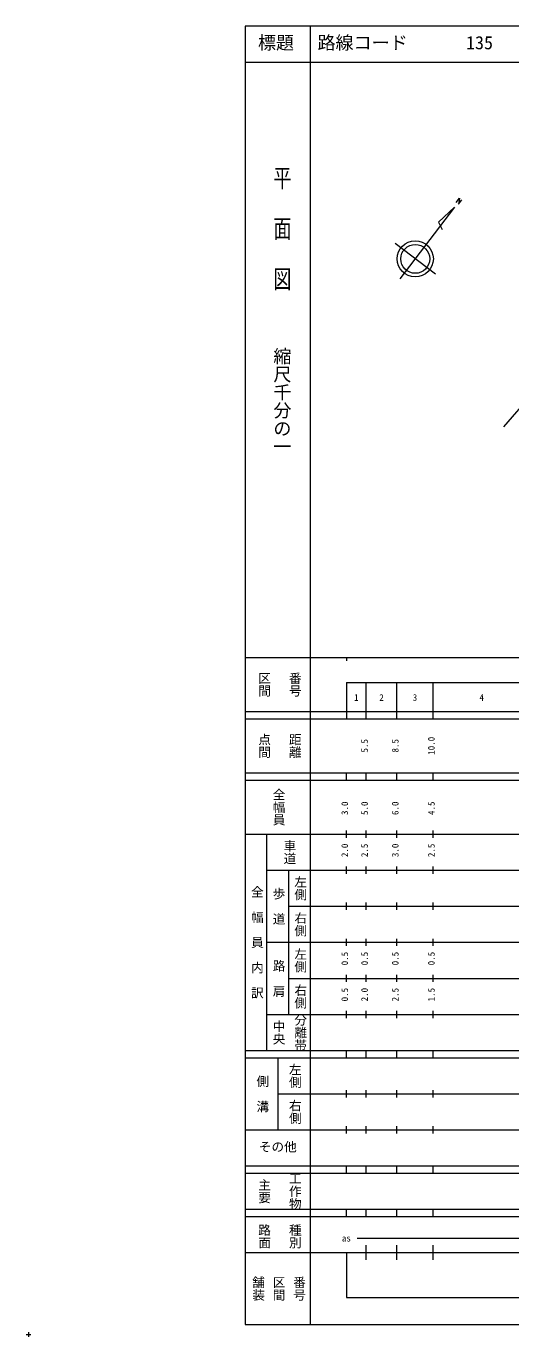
# Model space of a CAD drawing. Units: millimetres, scale not verified. Extents: x -625 to 700064, y -625 to 362743.
# Drawn here: x -625 to 133607, y -625 to 362743 of the extents above; entities that cross this region are included whole.
import ezdxf
from ezdxf.enums import TextEntityAlignment as Align

# ---------------------------------------------------------------- set-up
doc = ezdxf.new("R2010")
doc.units = ezdxf.units.MM
doc.header["$LTSCALE"] = 1000
doc.linetypes.add('LONG_DASHED_DOTTED', pattern=[15.25, 12, -1.5, 0.25, -1.5])
doc.layers.add('S-SUV', color=7, linetype='Continuous', lineweight=13)
doc.styles.add('@ＭＳ ゴシック', font='')
doc.styles.add('ＭＳ ゴシック', font='')
doc.styles.get('@ＭＳ ゴシック').set_extended_font_data('@MS Gothic')
doc.styles.get('ＭＳ ゴシック').set_extended_font_data('MS Gothic')

msp = doc.modelspace()

# ---------------------------------------------------------------- linework, layer by layer
at = {"layer": 'S-SUV'}
for p, q in [((60064, 362743), (60064, 2743)), ((700064, 362743), (60064, 362743)), ((78064, 362743), (78064, 352743)), ((60064, 352743), (700064, 352743)), ((78064, 352743), (78064, 2743)), ((118052, 312566), (102921, 292665)), ((118052, 312566), (113625, 308395)), ((118493, 313866), (119427, 315094)), ((119427, 315094), (119127, 313377)), ((119127, 313377), (120059, 314616)), ((113625, 308395), (114612, 306388)), ((112730, 294000), (101586, 302474)), ((60064, 187743), (599064, 187743)), ((88064, 187743), (88064, 186743)), ((88064, 180743), (599064, 180743)), ((88064, 180743), (88064, 170743)), ((93564, 170743), (93564, 180743)), ((102064, 170743), (102064, 180743)), ((112064, 170743), (112064, 180743)), ((60064, 172743), (599064, 172743)), ((60064, 170743), (599064, 170743)), ((60064, 155743), (599064, 155743)), ((60064, 153743), (599064, 153743)), ((88064, 153743), (88064, 155743)), ((93564, 153743), (93564, 155743)), ((102064, 153743), (102064, 155743)), ((112064, 153743), (112064, 155743)), ((60064, 138743), (599064, 138743)), ((66064, 78743), (66064, 138743)), ((88064, 137743), (88064, 139743)), ((93564, 137743), (93564, 139743)), ((102064, 137743), (102064, 139743)), ((112064, 137743), (112064, 139743)), ((66064, 128743), (599064, 128743)), ((72064, 128743), (72064, 88743)), ((88064, 127743), (88064, 129743)), ((93564, 127743), (93564, 129743)), ((102064, 127743), (102064, 129743)), ((112064, 127743), (112064, 129743)), ((72064, 118743), (599064, 118743)), ((88064, 117743), (88064, 119743)), ((93564, 117743), (93564, 119743)), ((102064, 117743), (102064, 119743)), ((112064, 117743), (112064, 119743)), ((88064, 107743), (88064, 109743)), ((93564, 107743), (93564, 109743)), ((102064, 107743), (102064, 109743)), ((112064, 107743), (112064, 109743)), ((66064, 108743), (599064, 108743)), ((72064, 98743), (599064, 98743)), ((88064, 97743), (88064, 99743)), ((93564, 97743), (93564, 99743)), ((102064, 97743), (102064, 99743)), ((112064, 97743), (112064, 99743)), ((66064, 88743), (599064, 88743)), ((88064, 87743), (88064, 89743)), ((93564, 87743), (93564, 89743)), ((102064, 87743), (102064, 89743)), ((112064, 87743), (112064, 89743)), ((60064, 78743), (599064, 78743)), ((60064, 76743), (599064, 76743)), ((69064, 76743), (69064, 56743)), ((88064, 76743), (88064, 78743)), ((93564, 76743), (93564, 78743)), ((102064, 76743), (102064, 78743)), ((112064, 76743), (112064, 78743)), ((69064, 66743), (599064, 66743)), ((88064, 65743), (88064, 67743)), ((93564, 65743), (93564, 67743)), ((102064, 65743), (102064, 67743)), ((112064, 65743), (112064, 67743)), ((60064, 56743), (599064, 56743)), ((88064, 55743), (88064, 57743)), ((93564, 55743), (93564, 57743)), ((102064, 55743), (102064, 57743)), ((112064, 55743), (112064, 57743)), ((60064, 46743), (599064, 46743)), ((60064, 44743), (599064, 44743)), ((88064, 44743), (88064, 46743)), ((93564, 44743), (93564, 46743)), ((102064, 44743), (102064, 46743)), ((112064, 44743), (112064, 46743)), ((60064, 34743), (599064, 34743)), ((60064, 32743), (599064, 32743)), ((88064, 32743), (88064, 34743)), ((93564, 32743), (93564, 34743)), ((102064, 32743), (102064, 34743)), ((112064, 32743), (112064, 34743)), ((91064, 26743), (585064, 26743)), ((60064, 22743), (599064, 22743)), ((88064, 22743), (88064, 10243)), ((93564, 20743), (93564, 24743)), ((102064, 20743), (102064, 24743)), ((112064, 20743), (112064, 24743)), ((88064, 10243), (599064, 10243)), ((-625, 0), (625, 0)), ((-625, 0), (625, 0)), ((-625, 0), (625, 0)), ((-625, 0), (625, 0)), ((-625, 0), (625, 0)), ((-625, 0), (625, 0)), ((-625, 0), (625, 0)), ((-625, 0), (625, 0)), ((-625, 0), (625, 0)), ((-625, 0), (625, 0)), ((-625, 0), (625, 0)), ((-625, 0), (625, 0)), ((-625, 0), (625, 0)), ((-625, 0), (625, 0)), ((-625, 0), (625, 0)), ((-625, 0), (625, 0)), ((-625, 0), (625, 0)), ((-625, 0), (625, 0)), ((-625, 0), (625, 0)), ((-625, 0), (625, 0)), ((-625, 0), (625, 0)), ((-625, 0), (625, 0)), ((-625, 0), (625, 0)), ((-625, 0), (625, 0)), ((-625, 0), (625, 0)), ((0, 625), (0, -625)), ((0, 625), (0, -625)), ((0, 625), (0, -625)), ((0, 625), (0, -625)), ((0, 625), (0, -625)), ((0, 625), (0, -625)), ((0, 625), (0, -625)), ((0, 625), (0, -625)), ((0, 625), (0, -625)), ((0, 625), (0, -625)), ((0, 625), (0, -625)), ((0, 625), (0, -625)), ((0, 625), (0, -625)), ((0, 625), (0, -625)), ((0, 625), (0, -625)), ((0, 625), (0, -625)), ((0, 625), (0, -625)), ((0, 625), (0, -625)), ((0, 625), (0, -625)), ((0, 625), (0, -625)), ((0, 625), (0, -625)), ((0, 625), (0, -625)), ((0, 625), (0, -625)), ((0, 625), (0, -625)), ((0, 625), (0, -625)), ((60064, 2743), (700064, 2743))]:
    msp.add_line(p, q, dxfattribs=at)
at = {"layer": 'S-SUV', "linetype": 'LONG_DASHED_DOTTED'}
msp.add_line((131644, 251675), (184024, 311759), dxfattribs=at)
at = {"layer": 'S-SUV'}
for radius in [5000, 4000]:
    msp.add_circle((107158, 298237), radius, dxfattribs=at)

# ---------------------------------------------------------------- texts
at = {"layer": 'S-SUV', "style": 'ＭＳ ゴシック'}
for s, height, p in [('標題', 3666, (63564, 355243)), ('路線コード', 3666, (80064, 355243)), ('135', 3666, (121206, 355243)), ('1', 1833, (90189, 175148)), ('2', 1833, (97189, 175148)), ('3', 1833, (106439, 175148)), ('4', 1833, (124939, 175148)), ('その他', 2566, (63814, 49993)), ('as', 1833, (86814, 25243))]:
    msp.add_text(s, height=height, dxfattribs=at).set_placement(p, align=Align.BOTTOM_LEFT)
at = {"layer": 'S-SUV', "style": '@ＭＳ ゴシック', "width": 1.4}
msp.add_text('平  面  図', height=3666, rotation=270, dxfattribs=at).set_placement((67341, 324218), align=Align.BOTTOM_LEFT)
at = {"layer": 'S-SUV'}
for s, height, rotation, style, p in [('縮尺千分の一', 3666, 270, '@ＭＳ ゴシック', (67341, 273773)), ('区間', 2566, 270, '@ＭＳ ゴシック', (63314, 183743)), ('番号', 2566, 270, '@ＭＳ ゴシック', (71814, 183743)), ('点間', 2566, 270, '@ＭＳ ゴシック', (63314, 166743)), ('距離', 2566, 270, '@ＭＳ ゴシック', (71814, 166743)), ('5.5', 1833, 90, 'ＭＳ ゴシック', (94564, 161368)), ('8.5', 1833, 90, 'ＭＳ ゴシック', (103064, 161368)), ('10.0', 1833, 90, 'ＭＳ ゴシック', (113064, 160743)), ('全幅員', 2566, 270, '@ＭＳ ゴシック', (67314, 151493)), ('3.0', 1833, 90, 'ＭＳ ゴシック', (89064, 144042)), ('5.0', 1833, 90, 'ＭＳ ゴシック', (94564, 144042)), ('6.0', 1833, 90, 'ＭＳ ゴシック', (103064, 144042)), ('4.5', 1833, 90, 'ＭＳ ゴシック', (113064, 144042)), ('車道', 2566, 270, '@ＭＳ ゴシック', (70314, 137243)), ('2.0', 1833, 90, 'ＭＳ ゴシック', (89064, 132368)), ('2.5', 1833, 90, 'ＭＳ ゴシック', (94564, 132368)), ('3.0', 1833, 90, 'ＭＳ ゴシック', (103064, 132368)), ('2.5', 1833, 90, 'ＭＳ ゴシック', (113064, 132368)), ('全\u3000幅\u3000員\u3000内\u3000訳', 2566, 270, '@ＭＳ ゴシック', (61314, 124493)), ('歩\u3000道', 2566, 270, '@ＭＳ ゴシック', (67314, 123993)), ('左側', 2566, 270, '@ＭＳ ゴシック', (73314, 127243)), ('右側', 2566, 270, '@ＭＳ ゴシック', (73314, 117243)), ('左側', 2566, 270, '@ＭＳ ゴシック', (73314, 107243)), ('0.5', 1833, 90, 'ＭＳ ゴシック', (89064, 102368)), ('0.5', 1833, 90, 'ＭＳ ゴシック', (94564, 102368)), ('0.5', 1833, 90, 'ＭＳ ゴシック', (103064, 102368)), ('0.5', 1833, 90, 'ＭＳ ゴシック', (113064, 102368)), ('路\u3000肩', 2566, 270, '@ＭＳ ゴシック', (67314, 103993)), ('右側', 2566, 270, '@ＭＳ ゴシック', (73314, 97243)), ('0.5', 1833, 90, 'ＭＳ ゴシック', (89064, 92368)), ('2.0', 1833, 90, 'ＭＳ ゴシック', (94564, 92368)), ('2.5', 1833, 90, 'ＭＳ ゴシック', (103064, 92368)), ('1.5', 1833, 90, 'ＭＳ ゴシック', (113064, 92368)), ('分離帯', 2566, 270, '@ＭＳ ゴシック', (73314, 88993)), ('中央', 2566, 270, '@ＭＳ ゴシック', (67314, 87243)), ('左側', 2566, 270, '@ＭＳ ゴシック', (71814, 75243)), ('側\u3000溝', 2566, 270, '@ＭＳ ゴシック', (62814, 71993)), ('右側', 2566, 270, '@ＭＳ ゴシック', (71814, 65243)), ('工作物', 2566, 270, '@ＭＳ ゴシック', (71814, 44993)), ('主要', 2566, 270, '@ＭＳ ゴシック', (63314, 43243)), ('路面', 2566, 270, '@ＭＳ ゴシック', (63314, 30743)), ('種別', 2566, 270, '@ＭＳ ゴシック', (71814, 30743)), ('舗装', 2566, 270, '@ＭＳ ゴシック', (61647, 16243)), ('区間', 2566, 270, '@ＭＳ ゴシック', (67314, 16243)), ('番号', 2566, 270, '@ＭＳ ゴシック', (72980, 16243))]:
    msp.add_text(s, height=height, rotation=rotation, dxfattribs=dict(at, style=style)).set_placement(p, align=Align.BOTTOM_LEFT)

doc.saveas('drawing.dxf')
